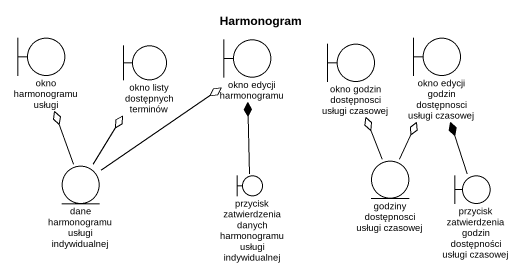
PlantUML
@startuml
title Harmonogram
boundary "okno harmonogramu usługi" as okno_harmonogramu_usługi
boundary "okno listy dostępnych terminów" as okno_listy_dostępnych
boundary "okno edycji harmonogramu" as okno_edycji_harmonogramu
boundary "okno godzin dostępnosci usługi czasowej" as okno_godzin_dostępnosci
boundary "okno edycji godzin dostępnosci usługi czasowej" as okno_edycji_godzin
entity "dane harmonogramu usługi indywidualnej" as dane_harmonogramu_usługi
boundary "przycisk zatwierdzenia danych harmonogramu usługi indywidualnej" as przycisk_zatwierdzenia
entity "godziny dostępnosci usługi czasowej" as godziny_dostępnosci_usługi
boundary "przycisk zatwierdzenia godzin dostępności usługi czasowej" as przycisk_zatwierdzenia_2
dane_harmonogramu_usługi -up-o okno_harmonogramu_usługi
dane_harmonogramu_usługi -up-o okno_listy_dostępnych
dane_harmonogramu_usługi -up-o okno_edycji_harmonogramu
przycisk_zatwierdzenia -up-* okno_edycji_harmonogramu
godziny_dostępnosci_usługi -up-o okno_godzin_dostępnosci
godziny_dostępnosci_usługi -up-o okno_edycji_godzin
przycisk_zatwierdzenia_2 -up-* okno_edycji_godzin
@enduml
